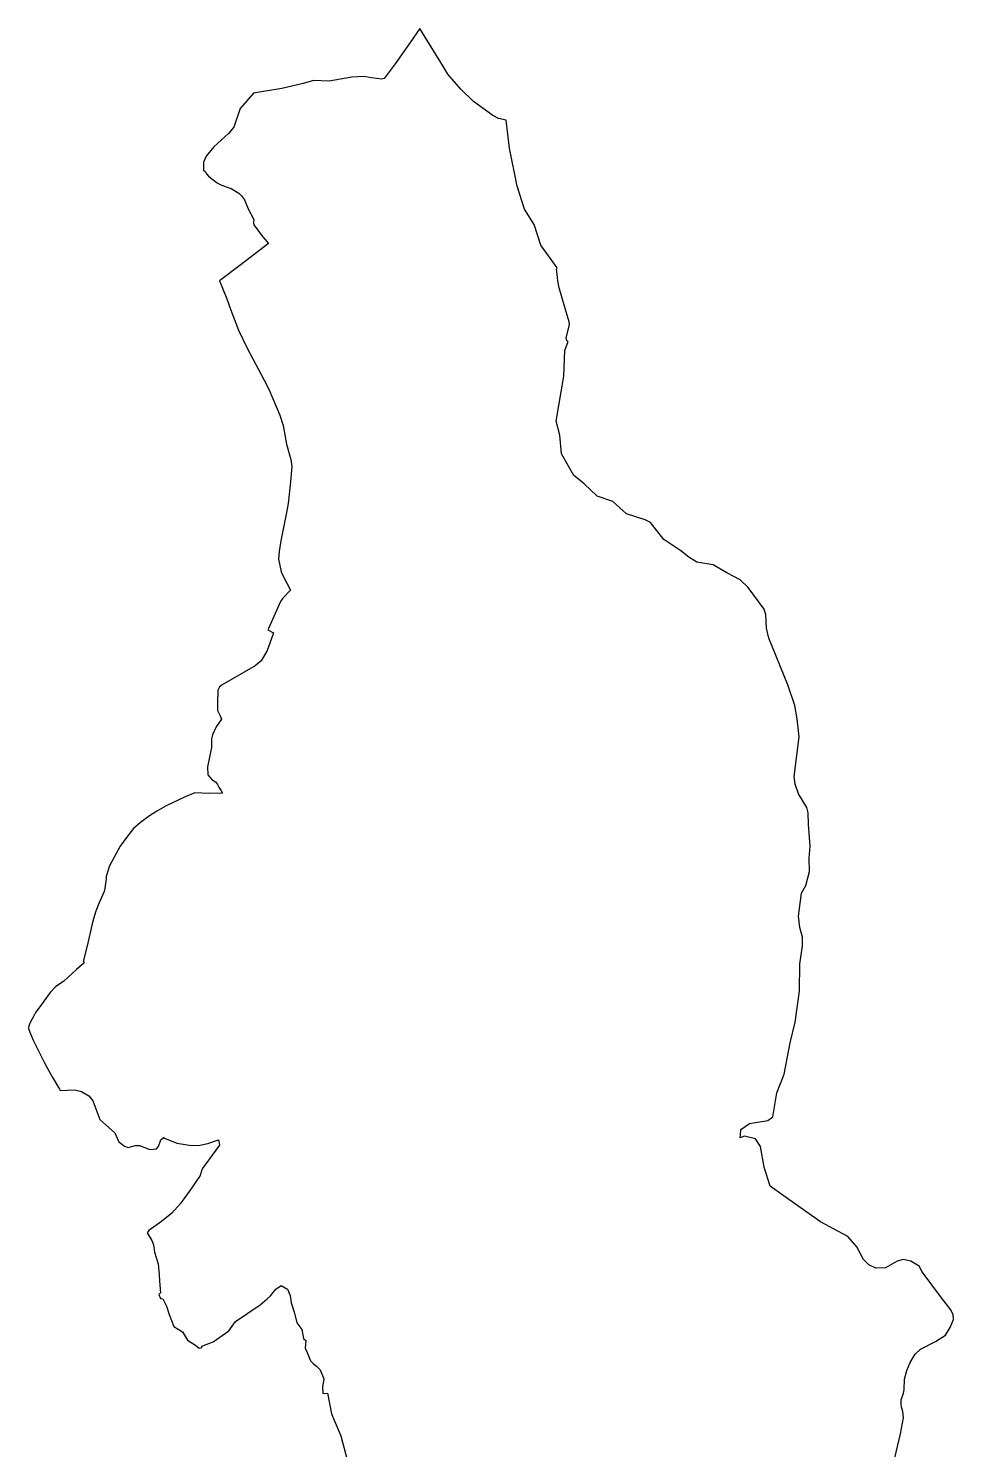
# Model space of a CAD drawing. Extents: x 1205805 to 1207436, y 6154338 to 6158020.
# Drawn here: x 1206186 to 1207384, y 6156179 to 6158020 of the extents above; entities that cross this region are included whole.
import ezdxf

# ---------------------------------------------------------------- set-up
doc = ezdxf.new("R2010")
doc.units = 0
doc.linetypes.add('CONTINU', pattern=[0])
doc.layers.add('1SECTION', color=7, linetype='CONTINU')

msp = doc.modelspace()

# ---------------------------------------------------------------- linework, layer by layer
at = {"layer": '1SECTION'}
msp.add_lwpolyline([(1207303.73, 6156151.95), (1207314.66, 6156199.5), (1207318.6, 6156220.46), (1207317.77, 6156228.49), (1207317.11, 6156231.78), (1207316.22, 6156234.28), (1207315.72, 6156237.61), (1207315.63, 6156243.79), (1207318.58, 6156252.39), (1207319.46, 6156256.59), (1207319.83, 6156270.28), (1207322.86, 6156281.52), (1207327.34, 6156292.05), (1207333.84, 6156302.74), (1207340.72, 6156309.36), (1207360.26, 6156319.46), (1207373.19, 6156327.59), (1207378.99, 6156337.34), (1207383.54, 6156347.85), (1207383.16, 6156353.73), (1207379.91, 6156360.3), (1207368, 6156375.99), (1207342.78, 6156409.38), (1207339.12, 6156417.03), (1207328.34, 6156423.44), (1207318.16, 6156425.3), (1207310.31, 6156423.51), (1207295.39, 6156414.69), (1207282.69, 6156414.06), (1207273.99, 6156418.45), (1207267, 6156425.65), (1207258.19, 6156441.95), (1207246.67, 6156455.32), (1207211.41, 6156474.19), (1207162.73, 6156508.23), (1207146.05, 6156520.63), (1207138.33, 6156545.09), (1207133.59, 6156571.9), (1207127.25, 6156581.89), (1207112.75, 6156585.25), (1207107.24, 6156583.24), (1207107.46, 6156587.14), (1207108.21, 6156593.76), (1207119.37, 6156601.67), (1207143.03, 6156605.48), (1207149.41, 6156610.3), (1207154.71, 6156641.34), (1207164.17, 6156665.34), (1207171.91, 6156706.23), (1207178.23, 6156732.74), (1207183.91, 6156773.19), (1207184.46, 6156808.64), (1207187.98, 6156831.3), (1207187.77, 6156843.04), (1207184.6, 6156855.61), (1207182.67, 6156870.36), (1207186.56, 6156900.13), (1207192.41, 6156910.04), (1207197.15, 6156928.25), (1207196.61, 6156945.35), (1207197.78, 6156960.86), (1207195.59, 6156988.92), (1207195.41, 6157004.06), (1207193.72, 6157010.92), (1207182.67, 6157028.53), (1207178.65, 6157041.05), (1207177.18, 6157051.09), (1207183.73, 6157102.26), (1207180.89, 6157125.83), (1207177.98, 6157142.87), (1207169.09, 6157169.84), (1207144.43, 6157230.47), (1207141.43, 6157243.23), (1207140.32, 6157260.94), (1207138.33, 6157267.79), (1207117.54, 6157296.06), (1207107.09, 6157305.84), (1207089.84, 6157314.76), (1207072.26, 6157325.24), (1207051.26, 6157328.54), (1207040.92, 6157335.09), (1207030.57, 6157343.23), (1207008.4, 6157357.87), (1206991.15, 6157380.25), (1206984.38, 6157383.53), (1206960.15, 6157391.48), (1206942.45, 6157407.42), (1206922.1, 6157414.15), (1206905.36, 6157430.22), (1206900.15, 6157434.58), (1206891.65, 6157441.14), (1206876.05, 6157468.96), (1206873.92, 6157493.11), (1206868.98, 6157511.56), (1206878.88, 6157569.82), (1206880.41, 6157602.74), (1206884.6, 6157614.51), (1206882.6, 6157615.26), (1206881.77, 6157619.28), (1206886.34, 6157636.01), (1206885.79, 6157639.91), (1206881.96, 6157652.96), (1206872.76, 6157684.04), (1206871.24, 6157693.05), (1206870.14, 6157701.75), (1206869.52, 6157708.14), (1206870.36, 6157710.15), (1206849.26, 6157739.54), (1206840.51, 6157765.94), (1206827.79, 6157785.96), (1206818.59, 6157815.96), (1206808.74, 6157864.88), (1206804.31, 6157901.02), (1206794.23, 6157903.42), (1206786.86, 6157907.16), (1206761.82, 6157925.3), (1206745.42, 6157941.2), (1206728.74, 6157960.83), (1206723.03, 6157970.18), (1206692.54, 6158020.07), (1206679.93, 6158001.89), (1206660.69, 6157974.16), (1206646.46, 6157955.28), (1206642.99, 6157954.31), (1206630.06, 6157956.18), (1206620.04, 6157957.92), (1206604.38, 6157957.05), (1206574.84, 6157951.92), (1206554.93, 6157952.51), (1206541.57, 6157948.82), (1206513.69, 6157942.08), (1206476.98, 6157936.3), (1206459.69, 6157916.22), (1206451.71, 6157892.11), (1206444.55, 6157883.84), (1206425.93, 6157866.72), (1206415.94, 6157854.79), (1206412.43, 6157846.98), (1206412.19, 6157836.31), (1206415.02, 6157834.51), (1206416.39, 6157831.59), (1206418.75, 6157828.73), (1206424.96, 6157823.83), (1206429.84, 6157820.08), (1206433.85, 6157817.73), (1206441.52, 6157814.83), (1206448.28, 6157812.56), (1206458.21, 6157806.57), (1206461.55, 6157803.1), (1206465.56, 6157798.2), (1206470.25, 6157786.28), (1206477.47, 6157772.38), (1206476.95, 6157768.06), (1206477.52, 6157765.31), (1206480.41, 6157761.92), (1206486.94, 6157752.59), (1206496.32, 6157741.63), (1206459.6, 6157713), (1206433.07, 6157693.09), (1206442.57, 6157669.71), (1206447.26, 6157656.47), (1206457.78, 6157629.39), (1206469.05, 6157606.03), (1206490.96, 6157564.47), (1206496.97, 6157552.88), (1206511.06, 6157519.17), (1206515.67, 6157505.63), (1206519.75, 6157481.47), (1206525.63, 6157461.59), (1206526.72, 6157452.42), (1206524.43, 6157428.62), (1206521.88, 6157404.69), (1206520.44, 6157395.23), (1206512.52, 6157356.26), (1206510.43, 6157342.61), (1206509.59, 6157332.73), (1206512.72, 6157316.38), (1206514.44, 6157312.24), (1206524.94, 6157292.64), (1206515.18, 6157281.92), (1206512.03, 6157277.66), (1206496.55, 6157242.89), (1206495.47, 6157240.86), (1206503.08, 6157236.97), (1206502.31, 6157234.46), (1206494.67, 6157214.38), (1206486.92, 6157200.87), (1206479.18, 6157194.26), (1206436.53, 6157169.77), (1206433.23, 6157167.09), (1206430.93, 6157162.83), (1206430.34, 6157146.07), (1206430.56, 6157136.75), (1206433.82, 6157129.76), (1206435.85, 6157125.17), (1206428.83, 6157115.62), (1206423.85, 6157104.87), (1206422.84, 6157099.7), (1206422.82, 6157088.77), (1206419.6, 6157073.85), (1206417.6, 6157063.57), (1206417.77, 6157053.31), (1206423.69, 6157046.99), (1206427.86, 6157044.04), (1206430.66, 6157040.58), (1206432.24, 6157037.42), (1206435.37, 6157032.45), (1206437.12, 6157029.46), (1206419.12, 6157029.22), (1206401.21, 6157029.8), (1206388.61, 6157024.6), (1206364.02, 6157013.1), (1206351.8, 6157006.28), (1206342.5, 6157000.26), (1206330.88, 6156991.42), (1206321.66, 6156983.59), (1206312.73, 6156972.19), (1206304.27, 6156960.75), (1206290.67, 6156935.39), (1206286.46, 6156921.38), (1206286.46, 6156921.38), (1206286.26, 6156919.19), (1206284.67, 6156905.86), (1206283.65, 6156902.25), (1206276.73, 6156886.44), (1206272.98, 6156876.49), (1206269.73, 6156866.59), (1206267.75, 6156858.34), (1206262.17, 6156833.68), (1206257.06, 6156813.15), (1206257.4, 6156809.43), (1206248.07, 6156801.1), (1206230.94, 6156785.67), (1206221, 6156779.29), (1206213.87, 6156771.37), (1206199.02, 6156751.18), (1206195.01, 6156745.24), (1206191.59, 6156739.36), (1206188.43, 6156733.5), (1206186.15, 6156728.29), (1206185.66, 6156724.78), (1206187.45, 6156719.9), (1206191.94, 6156709.73), (1206206.07, 6156681.01), (1206209.42, 6156674.77), (1206216.57, 6156661.99), (1206226.05, 6156646.27), (1206226.8, 6156644.38), (1206245.88, 6156645.22), (1206254.38, 6156642.97), (1206263.88, 6156637.61), (1206268.89, 6156630.89), (1206278.3, 6156606.94), (1206297.45, 6156589.41), (1206302.56, 6156577.71), (1206310.22, 6156572.08), (1206314.95, 6156570.47), (1206323.89, 6156573.31), (1206329.45, 6156573.12), (1206342.74, 6156567.94), (1206351.32, 6156568.62), (1206354.26, 6156571.77), (1206357.24, 6156580.68), (1206360.37, 6156583.29), (1206361.76, 6156582.56), (1206377.73, 6156575.94), (1206396.75, 6156573.16), (1206407.64, 6156573.57), (1206418.12, 6156575.51), (1206431.84, 6156580.42), (1206433.13, 6156573.6), (1206410.7, 6156542.87), (1206408.08, 6156534.08), (1206395.77, 6156516.65), (1206382.47, 6156497.9), (1206371.44, 6156485.62), (1206357.86, 6156474.74), (1206341.6, 6156463.19), (1206339.53, 6156459.8), (1206345.39, 6156450.17), (1206347.45, 6156444.35), (1206349.03, 6156434.76), (1206353.49, 6156419.7), (1206354.84, 6156406), (1206355.16, 6156397.59), (1206356.77, 6156382.12), (1206354.35, 6156380.18), (1206356.52, 6156374.74), (1206359.64, 6156374.46), (1206364.25, 6156365.2), (1206367.78, 6156354.23), (1206373.79, 6156338.72), (1206385.08, 6156331.58), (1206391.57, 6156320.88), (1206402.02, 6156314.54), (1206406.78, 6156310.63), (1206410.08, 6156311.42), (1206410.05, 6156313.17), (1206424.65, 6156319.03), (1206445.25, 6156333.27), (1206453.83, 6156345.2), (1206485.91, 6156366.78), (1206494.73, 6156374.34), (1206499.07, 6156378.5), (1206506.19, 6156387.02), (1206513.02, 6156391.77), (1206521.26, 6156387.05), (1206524.67, 6156378.97), (1206525.94, 6156369.51), (1206530, 6156356.09), (1206533.32, 6156343.43), (1206539.64, 6156334.78), (1206541.74, 6156322.97), (1206544.86, 6156320.35), (1206543.87, 6156310.78), (1206546.44, 6156305.03), (1206550.73, 6156294.35), (1206554.89, 6156290.41), (1206558.83, 6156287.4), (1206563.35, 6156282.37), (1206568.14, 6156270.79), (1206566.41, 6156259.95), (1206566.97, 6156251.69), (1206572.92, 6156252.34), (1206578.28, 6156225.59), (1206590.16, 6156196.88), (1206602.21, 6156151.33)], dxfattribs=at)

doc.saveas('drawing.dxf')
